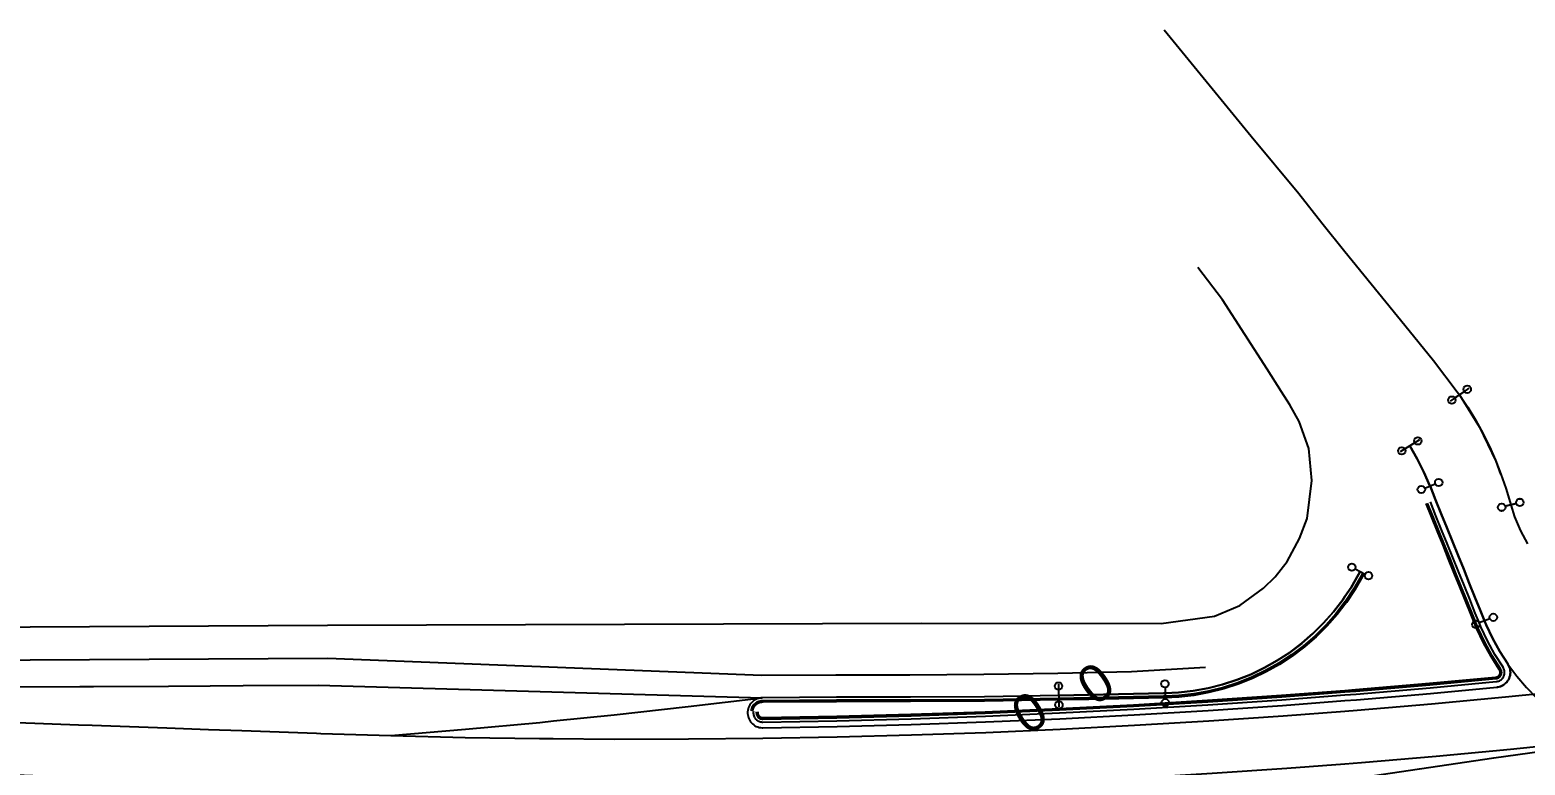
# Model space of a CAD drawing. Extents: x 389565 to 391267, y 804651 to 804848.
# Drawn here: x 390812.1 to 390912, y 804775.1 to 804824.2 of the extents above; entities that cross this region are included whole.
import ezdxf
from ezdxf.enums import TextEntityAlignment as Align

# ---------------------------------------------------------------- set-up
doc = ezdxf.new("R2010")
doc.units = 0
doc.layers.get('0').update_dxf_attribs({"linetype": 'CONTINUOUS'})
doc.styles.add('ARIAL', font='ARIAL.FON')

msp = doc.modelspace()

# ---------------------------------------------------------------- linework, layer by layer
at = {"color": 3}
for p, q in [((390908.2691, 804800.2301), (390907.9393, 804800)), ((390907.9393, 804800), (390907.0389, 804799.3719)), ((390904.9724, 804796.777), (390903.6936, 804795.993)), ((390880.8644, 804780.4733), (390880.8953, 804778.9737))]:
    msp.add_line(p, q, dxfattribs=at)
at = {"color": 1}
for p, q in [((390907.3424, 804799.5836), (390907.9393, 804800)), ((390907.9393, 804800), (390907.9656, 804800.0184)), ((390904.0091, 804796.1864), (390904.6569, 804796.5836)), ((390905.333, 804793.5633), (390906.0373, 804793.8485)), ((390911.4456, 804792.5466), (390910.7118, 804792.3493)), ((390910.7118, 804792.3493), (390911.4456, 804792.5466)), ((390900.6792, 804788.1778), (390901.3548, 804787.8302)), ((390909.6833, 804784.8453), (390908.979, 804784.5601)), ((390887.9807, 804780.25), (390887.9964, 804779.4904)), ((390880.872, 804780.1033), (390880.8877, 804779.3437))]:
    msp.add_line(p, q, dxfattribs=at)
at = {"color": 7}
for p, q in [((390832.0302, 804782.217), (390861.0548, 804781.0677)), ((390831.4059, 804780.4171), (390861.0755, 804779.5678))]:
    msp.add_line(p, q, dxfattribs=at)
at = {"color": 2, "linetype": 'CONTINUOUS'}
for points in [[(390887.93, 804824.15), (390893.732, 804817.064), (390896.917, 804813.239), (390898.45, 804811.275), (390900, 804809.3668)], [(390900, 804809.3668), (390903.998, 804804.445), (390905.907, 804802.086), (390907.5019, 804800)], [(390895.7657, 804800), (390894.795, 804801.507), (390891.832, 804806.13), (390890.176, 804808.293)], [(390800, 804784.2823), (390812.154, 804784.298), (390832.019, 804784.417), (390871.713, 804784.548), (390887.724, 804784.536), (390891.287, 804785.005), (390892.977, 804785.737), (390894.551, 804786.876), (390895.334, 804787.646), (390896.141, 804788.657), (390896.974, 804790.196), (390897.482, 804791.527), (390897.795, 804794.074), (390897.584, 804796.199), (390896.936, 804798.007), (390896.33, 804799.124), (390895.7657, 804800)], [(390907.5019, 804800), (390907.654, 804799.801), (390908.993, 804797.63), (390910.088, 804795.359), (390910.4045, 804794.49)]]:
    msp.add_lwpolyline(points, dxfattribs=at)
at = {"color": 3, "linetype": 'CONTINUOUS'}
for points in [[(390907.654, 804799.801), (390908.2085, 804798.9689), (390908.7272, 804798.1141), (390909.2091, 804797.2379), (390909.6534, 804796.3421), (390910.0591, 804795.4282), (390910.4257, 804794.4979), (390910.7524, 804793.5529), (390911.0387, 804792.5948), (390911.0787, 804792.448), (390911.3332, 804791.6395), (390911.7201, 804790.7178), (390912.1971, 804789.8394)], [(390904.333, 804796.385), (390904.832, 804795.5185), (390905.2826, 804794.626), (390905.6835, 804793.71), (390905.6851, 804793.7059), (390906.0588, 804792.7831), (390906.4342, 804791.8562), (390906.8096, 804790.9293), (390907.1849, 804790.0024), (390907.5603, 804789.0756), (390907.9356, 804788.1487), (390908.311, 804787.2218), (390908.6864, 804786.2949), (390909.0617, 804785.3681), (390909.3312, 804784.7027), (390909.4395, 804784.4422), (390909.8626, 804783.5363), (390910.3451, 804782.6606), (390910.8755, 804781.8325), (390910.8848, 804781.819), (390911.4795, 804781.0152), (390912.1263, 804780.2528), (390912.8225, 804779.5352), (390913.4681, 804778.948)], [(390900, 804786.323), (390900.4077, 804786.9308), (390900.9081, 804787.7964), (390901.017, 804788.004)], [(390880.8799, 804779.7235), (390881.8796, 804779.7441), (390882.8794, 804779.7648), (390883.8792, 804779.7854), (390884.879, 804779.806), (390885.8788, 804779.8267), (390886.8786, 804779.8473), (390887.8784, 804779.8679), (390887.9886, 804779.8702), (390888.8771, 804779.9149), (390889.8705, 804780.0279), (390890.8542, 804780.2069), (390891.8237, 804780.451), (390892.7749, 804780.7591), (390893.7034, 804781.1299), (390894.6051, 804781.5617), (390895.4761, 804782.0527), (390896.3124, 804782.6006), (390897.1104, 804783.2029), (390897.8665, 804783.8571), (390898.5773, 804784.5602), (390899.2397, 804785.3092), (390899.8508, 804786.1005), (390900, 804786.323)], [(390900, 804775.1684), (390901.1093, 804775.2532), (390906.0914, 804775.676), (390911.0698, 804776.1402), (390916.0441, 804776.6459), (390921.0141, 804777.193), (390925.9793, 804777.7816), (390930.0627, 804778.2971), (390930.9396, 804778.4106), (390935.8995, 804779.0426), (390940.8614, 804779.6582), (390945.8254, 804780.2573), (390950.7913, 804780.8399), (390955.7592, 804781.4059), (390960.7289, 804781.9555), (390965.7004, 804782.4884), (390970.6737, 804783.0049), (390975.6486, 804783.5048), (390980.6252, 804783.9882), (390985.6033, 804784.455), (390990.583, 804784.9053), (390995.5642, 804785.339), (391000, 804785.7103)], [(390910.8755, 804781.8325), (390910.8847, 804781.8189), (390910.9358, 804781.733), (390910.978, 804781.6424), (390911.011, 804781.548), (390911.0343, 804781.4508), (390911.0479, 804781.3518), (390911.0515, 804781.2519), (390911.0451, 804781.1521), (390911.0288, 804781.0535), (390911.0027, 804780.957), (390910.9671, 804780.8636), (390910.9224, 804780.7742), (390910.869, 804780.6897), (390910.8074, 804780.611), (390910.7382, 804780.5388), (390910.6622, 804780.4739), (390910.5801, 804780.4169), (390910.4927, 804780.3684), (390910.4009, 804780.3288), (390910.3056, 804780.2986), (390910.2078, 804780.2781), (390910.1477, 804780.2705)], [(390861.0833, 804779.5679), (390860.9835, 804779.5618), (390860.8849, 804779.5459), (390860.7883, 804779.5201), (390860.6947, 804779.4848), (390860.6052, 804779.4404), (390860.5205, 804779.3873), (390860.4416, 804779.3259), (390860.3692, 804779.257), (390860.304, 804779.1813), (390860.2467, 804779.0993), (390860.1979, 804779.0121), (390860.1581, 804778.9204), (390860.1275, 804778.8253), (390860.1067, 804778.7275), (390860.0957, 804778.6281), (390860.0947, 804778.5282), (390860.1036, 804778.4286), (390860.1225, 804778.3305), (390860.151, 804778.2347), (390860.189, 804778.1422), (390860.236, 804778.054), (390860.2916, 804777.9709), (390860.3552, 804777.8938), (390860.4262, 804777.8235), (390860.5039, 804777.7605), (390860.5874, 804777.7057), (390860.6761, 804777.6594), (390860.7689, 804777.6222), (390860.8649, 804777.5945), (390860.9632, 804777.5765), (390861.0628, 804777.5684), (390861.1077, 804777.568)], [(390811.1789, 804774.4176), (390815.2586, 804774.2719), (390816.1757, 804774.2391), (390821.1725, 804774.0607), (390823.9547, 804773.9614), (390826.1693, 804773.8823), (390831.1662, 804773.7039), (390831.4619, 804773.6933), (390836.1636, 804773.5439), (390841.1622, 804773.4255), (390846.1616, 804773.3487), (390847.0792, 804773.3391), (390851.1614, 804773.3136), (390856.1614, 804773.3202), (390861.1612, 804773.3684), (390866.1603, 804773.4583), (390871.1586, 804773.5898), (390876.1556, 804773.763), (390881.1509, 804773.9779), (390886.1443, 804774.2343), (390891.1354, 804774.5324), (390896.1239, 804774.872), (390900, 804775.1684)]]:
    msp.add_lwpolyline(points, dxfattribs=at)
at = {"color": 7, "linetype": 'CONTINUOUS'}
for points in [[(390900, 804779.3806), (390900.7717, 804779.4396), (390905.7189, 804779.8594), (390910.1477, 804780.2705), (390910.2078, 804780.2781), (390910.3056, 804780.2986), (390910.4009, 804780.3288), (390910.4927, 804780.3684), (390910.5801, 804780.4169), (390910.6622, 804780.4739), (390910.7382, 804780.5388), (390910.8074, 804780.611), (390910.869, 804780.6897), (390910.9224, 804780.7742), (390910.9671, 804780.8636), (390911.0027, 804780.957), (390911.0288, 804781.0535), (390911.0451, 804781.1521), (390911.0515, 804781.2519), (390911.0479, 804781.3518), (390911.0343, 804781.4508), (390911.011, 804781.548), (390910.978, 804781.6424), (390910.9358, 804781.733), (390910.8847, 804781.8189), (390910.8755, 804781.8325), (390910.3451, 804782.6606), (390909.8626, 804783.5363), (390909.4395, 804784.4422), (390909.3312, 804784.7027), (390909.0617, 804785.3681), (390908.6864, 804786.2949), (390908.311, 804787.2218), (390907.9356, 804788.1487), (390907.5603, 804789.0756), (390907.1849, 804790.0024), (390906.8096, 804790.9293), (390906.4342, 804791.8562), (390906.0588, 804792.7831), (390905.6851, 804793.7059), (390905.6835, 804793.71), (390905.2826, 804794.626), (390904.832, 804795.5185), (390904.333, 804796.385)], [(390900, 804779.9623), (390900.725, 804780.0178), (390905.6674, 804780.4371), (390910.0748, 804780.8459), (390910.1172, 804780.851), (390910.1583, 804780.8596), (390910.1983, 804780.8723), (390910.2369, 804780.8889), (390910.2736, 804780.9093), (390910.3081, 804780.9332), (390910.34, 804780.9605), (390910.369, 804780.9908), (390910.3949, 804781.0239), (390910.4173, 804781.0594), (390910.4361, 804781.0969), (390910.4511, 804781.1361), (390910.462, 804781.1767), (390910.4689, 804781.2181), (390910.4716, 804781.26), (390910.47, 804781.3019), (390910.4644, 804781.3435), (390910.4545, 804781.3843), (390910.4407, 804781.424), (390910.423, 804781.462), (390910.4015, 804781.4981), (390910.3948, 804781.508), (390909.8467, 804782.3639), (390909.3456, 804783.2735), (390908.9061, 804784.2144), (390908.795, 804784.4814), (390908.5241, 804785.1503), (390908.1488, 804786.0772), (390907.7734, 804787.0041), (390907.398, 804787.931), (390907.0227, 804788.8579), (390906.6473, 804789.7847), (390906.272, 804790.7116), (390905.8966, 804791.6385), (390905.5212, 804792.5654)], [(390900, 804780.0626), (390900.717, 804780.1174), (390905.6586, 804780.5367), (390910.0622, 804780.9451), (390910.1016, 804780.9498), (390910.1329, 804780.9563), (390910.1634, 804780.966), (390910.1928, 804780.9786), (390910.2207, 804780.9942), (390910.247, 804781.0124), (390910.2713, 804781.0332), (390910.2935, 804781.0563), (390910.3132, 804781.0815), (390910.3303, 804781.1085), (390910.3446, 804781.1371), (390910.356, 804781.167), (390910.3643, 804781.1979), (390910.3695, 804781.2295), (390910.3716, 804781.2614), (390910.3704, 804781.2933), (390910.3661, 804781.325), (390910.3586, 804781.3561), (390910.348, 804781.3863), (390910.3345, 804781.4153), (390910.3182, 804781.4428), (390910.312, 804781.452), (390909.7608, 804782.3128), (390909.2564, 804783.2282), (390908.8142, 804784.1751), (390908.7026, 804784.4432), (390908.4314, 804785.1128), (390908.0561, 804786.0397), (390907.6807, 804786.9666), (390907.3054, 804787.8934), (390906.93, 804788.8203), (390906.5546, 804789.7472), (390906.1793, 804790.6741), (390905.8039, 804791.601), (390905.4286, 804792.5278)], [(390900, 804778.6786), (390900.8279, 804778.7419), (390905.781, 804779.1622), (390910.7303, 804779.6237), (390915.6756, 804780.1264), (390920.6166, 804780.6704), (390925.5529, 804781.2555), (390929.6124, 804781.768), (390930.4914, 804781.8817), (390935.4628, 804782.5153), (390940.4363, 804783.1323), (390945.4118, 804783.7328), (390950.3893, 804784.3167), (390955.3687, 804784.8841), (390960.35, 804785.4349), (390965.3331, 804785.9691), (390970.3179, 804786.4868), (390975.3045, 804786.9879), (390980.2926, 804787.4724), (390985.2824, 804787.9403), (390990.2736, 804788.3916), (390995.2664, 804788.8263), (391000, 804789.2226)], [(390901.017, 804788.004), (390900.9081, 804787.7964), (390900.4077, 804786.9308), (390900, 804786.323)], [(390901.1957, 804787.912), (390901.0854, 804787.7017), (390900.5783, 804786.8245), (390900.0139, 804785.983), (390900, 804785.9651)], [(390901.2846, 804787.8663), (390901.1736, 804787.6545), (390900.6631, 804786.7716), (390900.095, 804785.9246), (390900, 804785.8016)], [(390900, 804786.323), (390899.8508, 804786.1005), (390899.2397, 804785.3092), (390898.5773, 804784.5602), (390897.8665, 804783.8571), (390897.1104, 804783.2029), (390896.3124, 804782.6006), (390895.4761, 804782.0527), (390894.6051, 804781.5617), (390893.7034, 804781.1299), (390892.7749, 804780.7591), (390891.8237, 804780.451), (390890.8542, 804780.2069), (390889.8705, 804780.0279), (390888.8771, 804779.9149), (390887.9886, 804779.8702), (390887.8784, 804779.8679), (390886.8786, 804779.8473), (390885.8788, 804779.8267), (390884.879, 804779.806), (390883.8792, 804779.7854), (390882.8794, 804779.7648), (390881.8796, 804779.7441), (390880.8799, 804779.7235), (390875.9276, 804779.6346), (390870.975, 804779.611), (390866.0242, 804779.6048), (390861.0833, 804779.5679), (390860.9835, 804779.5618), (390860.8849, 804779.5459), (390860.7883, 804779.5201), (390860.6947, 804779.4848), (390860.6052, 804779.4404), (390860.5205, 804779.3873), (390860.4416, 804779.3259), (390860.3692, 804779.257), (390860.304, 804779.1813), (390860.2467, 804779.0993), (390860.1979, 804779.0121), (390860.1581, 804778.9204), (390860.1275, 804778.8253), (390860.1067, 804778.7275), (390860.0957, 804778.6281), (390860.0947, 804778.5282), (390860.1036, 804778.4286), (390860.1225, 804778.3305), (390860.151, 804778.2347), (390860.189, 804778.1422), (390860.236, 804778.054), (390860.2916, 804777.9709), (390860.3552, 804777.8938), (390860.4262, 804777.8235), (390860.5039, 804777.7605), (390860.5874, 804777.7057), (390860.6761, 804777.6594), (390860.7689, 804777.6222), (390860.8649, 804777.5945), (390860.9632, 804777.5765), (390861.0628, 804777.5684), (390861.1077, 804777.568), (390866.0673, 804777.6573), (390871.0306, 804777.7879), (390875.9926, 804777.9599), (390880.953, 804778.1732), (390885.9114, 804778.4279), (390890.8676, 804778.7238), (390895.8211, 804779.0611), (390900, 804779.3806)], [(390900, 804785.9651), (390899.3946, 804785.1811), (390898.7234, 804784.4221), (390898.003, 804783.7096), (390897.2368, 804783.0466), (390896.4281, 804782.4362), (390895.5806, 804781.881), (390894.6979, 804781.3834), (390893.7841, 804780.9458), (390892.8432, 804780.57), (390891.8793, 804780.2578), (390890.8967, 804780.0104), (390889.8999, 804779.8291), (390888.8931, 804779.7146), (390887.9934, 804779.6692), (390887.8825, 804779.667), (390886.8827, 804779.6463), (390885.8829, 804779.6257), (390884.8831, 804779.6051), (390883.8834, 804779.5844), (390882.8836, 804779.5638), (390881.8838, 804779.5432), (390880.8839, 804779.5225), (390875.9298, 804779.4336), (390870.9756, 804779.4101), (390866.0251, 804779.4038), (390861.0953, 804779.3673), (390861.0057, 804779.3621), (390860.9269, 804779.3493), (390860.8497, 804779.3287), (390860.775, 804779.3006), (390860.7034, 804779.2651), (390860.6358, 804779.2226), (390860.5727, 804779.1736), (390860.5149, 804779.1185), (390860.4628, 804779.058), (390860.417, 804778.9925), (390860.378, 804778.9228), (390860.3462, 804778.8496), (390860.3218, 804778.7735), (390860.3051, 804778.6954)], [(390900, 804785.8016), (390899.4717, 804785.1174), (390898.796, 804784.3534), (390898.0709, 804783.6362), (390897.2997, 804782.9689), (390896.4857, 804782.3544), (390895.6326, 804781.7955), (390894.7441, 804781.2947), (390893.8243, 804780.8542), (390892.8771, 804780.476), (390891.9069, 804780.1617), (390890.9179, 804779.9127), (390889.9145, 804779.7302), (390888.9011, 804779.6149), (390887.9958, 804779.5693), (390887.8846, 804779.567), (390886.8848, 804779.5463), (390885.885, 804779.5257), (390884.8852, 804779.5051), (390883.8854, 804779.4845), (390882.8856, 804779.4638), (390881.8858, 804779.4432), (390880.8859, 804779.4226), (390875.931, 804779.3336), (390870.9759, 804779.3101), (390866.0255, 804779.3038), (390861.1012, 804779.2674), (390861.0167, 804779.2627), (390860.9478, 804779.2515), (390860.8803, 804779.2335), (390860.8149, 804779.2089), (390860.7523, 804779.1778), (390860.6931, 804779.1407), (390860.6379, 804779.0978), (390860.5873, 804779.0496), (390860.5418, 804778.9966), (390860.5017, 804778.9394), (390860.4676, 804778.8784), (390860.4397, 804778.8143), (390860.4184, 804778.7478), (390860.4038, 804778.6795)], [(390900, 804775.1684), (390901.1093, 804775.2532), (390906.0914, 804775.676), (390911.0698, 804776.1402), (390916.0441, 804776.6459), (390921.0141, 804777.193), (390925.9793, 804777.7816), (390930.0627, 804778.2971), (390930.9396, 804778.4106), (390935.8995, 804779.0426), (390940.8614, 804779.6582), (390945.8254, 804780.2573), (390950.7913, 804780.8399), (390955.7592, 804781.4059), (390960.7289, 804781.9555), (390965.7004, 804782.4884), (390970.6737, 804783.0049), (390975.6486, 804783.5048), (390980.6252, 804783.9882), (390985.6033, 804784.455), (390990.583, 804784.9053), (390995.5642, 804785.339), (391000, 804785.7103)], [(390800, 804782.0823), (390812.162, 804782.098), (390832.0302, 804782.217)], [(390861.0548, 804781.0677), (390865.991, 804781.1044), (390870.9293, 804781.1104), (390875.8694, 804781.1335), (390880.8092, 804781.2218), (390885.7506, 804781.3234), (390890.6827, 804781.6179)], [(390800, 804780.282), (390801.382, 804780.2827), (390806.3853, 804780.287), (390811.3889, 804780.2984), (390815.4745, 804780.3162), (390816.3929, 804780.3212), (390821.3972, 804780.3527), (390824.1836, 804780.3717), (390826.4016, 804780.3867), (390831.4059, 804780.4171)], [(390836.2611, 804777.0425), (390841.241, 804777.4647), (390846.2128, 804777.9284), (390847.1244, 804778.018), (390851.176, 804778.4336), (390856.1304, 804778.9801), (390861.0755, 804779.5678)], [(390860.6792, 804778.635), (390860.6746, 804778.5932), (390860.6742, 804778.5513), (390860.678, 804778.5094), (390860.6859, 804778.4682), (390860.6979, 804778.428), (390860.7138, 804778.3891), (390860.7336, 804778.3521), (390860.7569, 804778.3172), (390860.7836, 804778.2848), (390860.8135, 804778.2553), (390860.8461, 804778.2288), (390860.8812, 804778.2058), (390860.9184, 804778.1864), (390860.9574, 804778.1708), (390860.9977, 804778.1591), (390861.039, 804778.1516), (390861.0808, 804778.1482), (390861.1125, 804778.148), (390866.0545, 804778.2371), (390871.0129, 804778.3676), (390875.9701, 804778.5394), (390880.9257, 804778.7526), (390885.8793, 804779.007), (390890.8306, 804779.3027), (390895.7793, 804779.6396), (390900, 804779.9623)], [(390860.778, 804778.619), (390860.7744, 804778.5872), (390860.7741, 804778.5552), (390860.777, 804778.5234), (390860.783, 804778.492), (390860.7922, 804778.4613), (390860.8043, 804778.4317), (390860.8194, 804778.4035), (390860.8372, 804778.3769), (390860.8575, 804778.3522), (390860.8802, 804778.3297), (390860.9051, 804778.3096), (390860.9318, 804778.292), (390860.9602, 804778.2772), (390860.9899, 804778.2653), (390861.0206, 804778.2565), (390861.0521, 804778.2507), (390861.0839, 804778.2481), (390861.1134, 804778.248), (390866.0523, 804778.3371), (390871.0099, 804778.4676), (390875.9662, 804778.6394), (390880.9209, 804778.8525), (390885.8737, 804779.1068), (390890.8242, 804779.4025), (390895.7721, 804779.7393), (390900, 804780.0626)], [(390800, 804778.319), (390801.3102, 804778.2722), (390806.307, 804778.0938), (390811.3038, 804777.9153), (390815.3835, 804777.7697), (390816.3006, 804777.7369), (390821.2974, 804777.5585), (390824.0796, 804777.4591), (390826.2942, 804777.3801), (390831.2911, 804777.2016)], [(390831.2911, 804777.2016), (390831.5868, 804777.1911), (390836.2611, 804777.0425), (390841.2305, 804776.9248), (390846.2007, 804776.8485), (390847.113, 804776.839), (390851.1714, 804776.8136), (390856.1422, 804776.8201), (390861.1128, 804776.8681), (390866.0828, 804776.9574), (390871.0519, 804777.0882), (390876.0198, 804777.2604), (390880.986, 804777.474), (390885.9503, 804777.729), (390890.9122, 804778.0253), (390895.8716, 804778.3629), (390900, 804778.6786)], [(390900, 804774.088), (390900.0242, 804774.0917), (390904.9814, 804774.8283), (390909.9411, 804775.5484), (390914.9031, 804776.252), (390919.8675, 804776.939), (390924.8341, 804777.6094), (390929.8029, 804778.2633)], [(390811.1789, 804774.4176), (390815.2586, 804774.2719), (390816.1757, 804774.2391), (390821.1725, 804774.0607), (390823.9547, 804773.9614), (390826.1693, 804773.8823), (390831.1662, 804773.7039), (390831.4619, 804773.6933), (390836.1636, 804773.5439), (390841.1622, 804773.4255), (390846.1616, 804773.3487), (390847.0792, 804773.3391), (390851.1614, 804773.3136), (390856.1614, 804773.3202), (390861.1612, 804773.3684), (390866.1603, 804773.4583), (390871.1586, 804773.5898), (390876.1556, 804773.763), (390881.1509, 804773.9779), (390886.1443, 804774.2343), (390891.1354, 804774.5324), (390896.1239, 804774.872), (390900, 804775.1684)]]:
    msp.add_lwpolyline(points, dxfattribs=at)
at = {"color": 1, "linetype": 'CONTINUOUS'}
for points in [[(390900, 804779.7617), (390900.7411, 804779.8184), (390905.6852, 804780.2379), (390910.0999, 804780.6474), (390910.1485, 804780.6534), (390910.2091, 804780.6662), (390910.2682, 804780.6849), (390910.3251, 804780.7094), (390910.3793, 804780.7395), (390910.4302, 804780.7748), (390910.4773, 804780.8151), (390910.5202, 804780.8598), (390910.5584, 804780.9087), (390910.5915, 804780.961), (390910.6192, 804781.0165), (390910.6413, 804781.0744), (390910.6575, 804781.1342), (390910.6676, 804781.1953), (390910.6715, 804781.2572), (390910.6693, 804781.3191), (390910.6609, 804781.3805), (390910.6464, 804781.4408), (390910.626, 804781.4993), (390910.5998, 804781.5555), (390910.5681, 804781.6087), (390910.5606, 804781.6199), (390910.0186, 804782.4662), (390909.5239, 804783.3641), (390909.0901, 804784.2929), (390908.9799, 804784.5577), (390908.7095, 804785.2254), (390908.3341, 804786.1523), (390907.9588, 804787.0792), (390907.5834, 804788.0061), (390907.2081, 804788.9329), (390906.8327, 804789.8598), (390906.4573, 804790.7867), (390906.082, 804791.7136), (390905.7066, 804792.6405)], [(390901.0179, 804788.0035), (390900.909, 804787.7959), (390900.4086, 804786.9303), (390900, 804786.3212)], [(390900, 804786.3212), (390899.8516, 804786.0999), (390899.2405, 804785.3085), (390898.578, 804784.5596), (390897.8672, 804783.8564), (390897.1111, 804783.2022), (390896.313, 804782.5997), (390895.4766, 804782.0518), (390894.6056, 804781.5608), (390893.7038, 804781.129), (390892.7752, 804780.7581), (390891.824, 804780.45), (390890.8544, 804780.2059), (390889.8706, 804780.0269), (390888.8772, 804779.9139), (390887.9886, 804779.8692), (390887.8784, 804779.8669), (390886.8786, 804779.8463), (390885.8788, 804779.8257), (390884.879, 804779.805), (390883.8792, 804779.7844), (390882.8794, 804779.7638), (390881.8797, 804779.7431), (390880.8799, 804779.7225), (390875.9276, 804779.6336), (390870.975, 804779.61), (390866.0242, 804779.6038), (390861.0834, 804779.5669), (390860.9836, 804779.5609), (390860.8851, 804779.5449), (390860.7886, 804779.5192), (390860.6951, 804779.4839), (390860.6057, 804779.4395), (390860.5211, 804779.3865), (390860.4423, 804779.3252), (390860.3699, 804779.2564), (390860.3048, 804779.1806), (390860.2476, 804779.0988), (390860.1988, 804779.0117), (390860.159, 804778.9201), (390860.1285, 804778.825), (390860.1077, 804778.7273)], [(390860.4818, 804778.6669), (390860.475, 804778.6053), (390860.4744, 804778.5433), (390860.4799, 804778.4816), (390860.4916, 804778.4207), (390860.5093, 804778.3613), (390860.5329, 804778.304), (390860.562, 804778.2493), (390860.5965, 804778.1978), (390860.6359, 804778.15), (390860.6799, 804778.1064), (390860.7281, 804778.0674), (390860.7799, 804778.0333), (390860.8348, 804778.0047), (390860.8924, 804777.9816), (390860.9519, 804777.9644), (390861.0129, 804777.9533), (390861.0746, 804777.9483), (390861.1109, 804777.948), (390866.0589, 804778.0372), (390871.019, 804778.1677), (390875.9779, 804778.3396), (390880.9351, 804778.5528), (390885.8904, 804778.8073), (390890.8434, 804779.1031), (390895.7937, 804779.4401), (390900, 804779.7617)]]:
    msp.add_lwpolyline(points, dxfattribs=at)
at = {"color": 252, "linetype": 'CONTINUOUS'}
for points in [[(390900, 804779.7617), (390900.7411, 804779.8184), (390905.6852, 804780.2379), (390910.0999, 804780.6474), (390910.1485, 804780.6534), (390910.2091, 804780.6662), (390910.2682, 804780.6849), (390910.3251, 804780.7094), (390910.3793, 804780.7395), (390910.4302, 804780.7748), (390910.4773, 804780.8151), (390910.5202, 804780.8598), (390910.5584, 804780.9087), (390910.5915, 804780.961), (390910.6192, 804781.0165), (390910.6413, 804781.0744), (390910.6575, 804781.1342), (390910.6676, 804781.1953), (390910.6715, 804781.2572), (390910.6693, 804781.3191), (390910.6609, 804781.3805), (390910.6464, 804781.4408), (390910.626, 804781.4993), (390910.5998, 804781.5555), (390910.5681, 804781.6087), (390910.5606, 804781.6199), (390910.0186, 804782.4662), (390909.5239, 804783.3641), (390909.0901, 804784.2929), (390908.9799, 804784.5577), (390908.7095, 804785.2254), (390908.3341, 804786.1523), (390907.9588, 804787.0792), (390907.5834, 804788.0061), (390907.2081, 804788.9329), (390906.8327, 804789.8598), (390906.4573, 804790.7867), (390906.082, 804791.7136), (390905.7066, 804792.6405)], [(390860.4818, 804778.6669), (390860.475, 804778.6053), (390860.4744, 804778.5433), (390860.4799, 804778.4816), (390860.4916, 804778.4207), (390860.5093, 804778.3613), (390860.5329, 804778.304), (390860.562, 804778.2493), (390860.5965, 804778.1978), (390860.6359, 804778.15), (390860.6799, 804778.1064), (390860.7281, 804778.0674), (390860.7799, 804778.0333), (390860.8348, 804778.0047), (390860.8924, 804777.9816), (390860.9519, 804777.9644), (390861.0129, 804777.9533), (390861.0746, 804777.9483), (390861.1109, 804777.948), (390866.0589, 804778.0372), (390871.019, 804778.1677), (390875.9779, 804778.3396), (390880.9351, 804778.5528), (390885.8904, 804778.8073), (390890.8434, 804779.1031), (390895.7937, 804779.4401), (390900, 804779.7617)]]:
    msp.add_lwpolyline(points, dxfattribs=at)
at = {"color": 1}
for centre, radius in [((390908.1704, 804800.1612), 0.2497), ((390907.1392, 804799.4419), 0.2477), ((390903.7979, 804796.0569), 0.2477), ((390904.8698, 804796.7141), 0.2497), ((390906.2687, 804793.9422), 0.2497), ((390905.1034, 804793.4703), 0.2477), ((390910.4706, 804792.2845), 0.2497), ((390910.4726, 804792.285), 0.2477), ((390911.6868, 804792.6114), 0.2497), ((390911.6848, 804792.6109), 0.2477), ((390900.4589, 804788.2912), 0.2477), ((390901.5769, 804787.7159), 0.2497), ((390909.9129, 804784.9383), 0.2477), ((390908.7475, 804784.4664), 0.2497), ((390880.8669, 804780.351), 0.2477), ((390887.9756, 804780.4977), 0.2477), ((390880.8928, 804779.094), 0.2497), ((390888.0016, 804779.2407), 0.2497)]:
    msp.add_circle(centre, radius, dxfattribs=at)

# ---------------------------------------------------------------- texts
at = {"color": 2, "style": 'ARIAL'}
for rotation, p in [(214.9, (390884.8373, 804780.0737)), (211.513, (390880.3908, 804778.04))]:
    msp.add_text('0', height=2.5, rotation=rotation, dxfattribs=at).set_placement(p, align=Align.TOP_LEFT)

doc.saveas('drawing.dxf')
